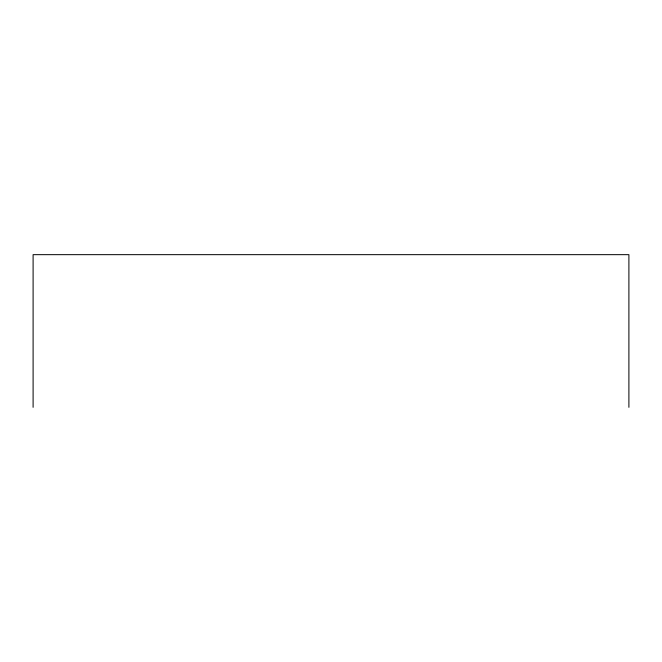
<?xml version="1.0" encoding="UTF-8"?>
<svg xmlns="http://www.w3.org/2000/svg" width="662" height="662" viewBox="0 0 662 662"><rect width="100%" height="100%" fill="white"/><g stroke="black" fill="none" stroke-linecap="round" stroke-linejoin="round"><path stroke-width="0.99" d="M628.9 407.337L628.9 254.663L33.1 254.663L33.1 407.337"/></g></svg>
